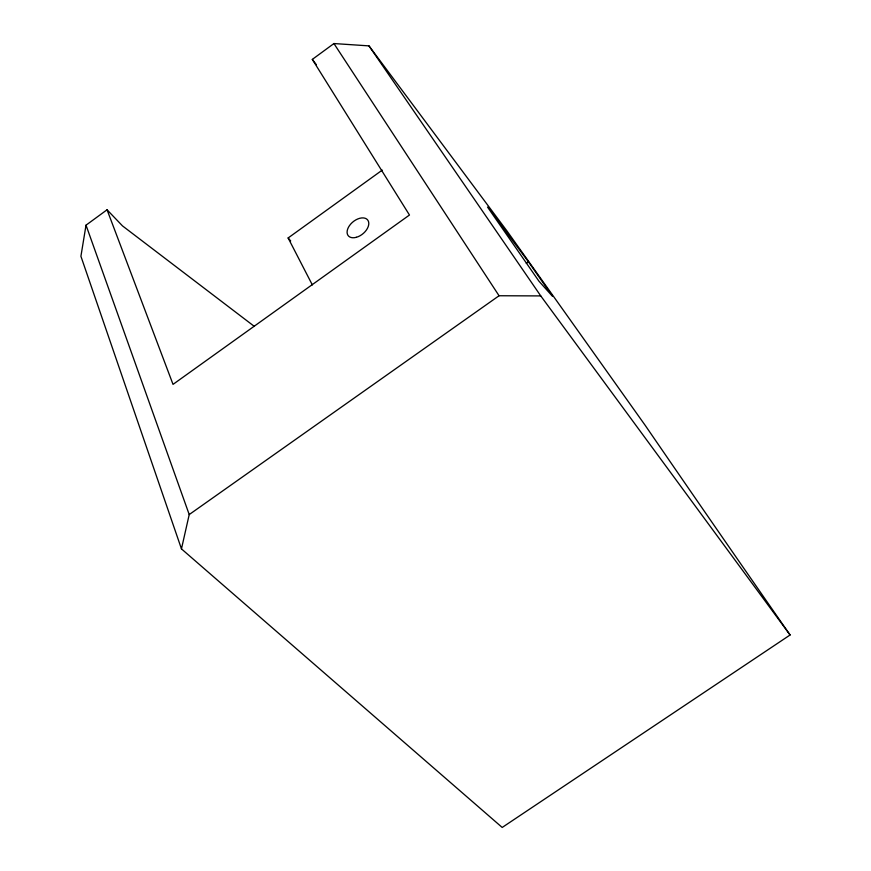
<?xml version="1.0" encoding="UTF-8"?>
<svg xmlns="http://www.w3.org/2000/svg" width="871" height="871" viewBox="0 0 871 871"><rect width="100%" height="100%" fill="white"/><g stroke="black" fill="none" stroke-linecap="round" stroke-linejoin="round"><path stroke-width="1.31" d="M86.022 225.175L80.916 256.281L181.462 548.893L502.197 827.45L790.084 634.981L780.688 621.437A2114.538 11.247 54.8 0 1 645.248 425.429L507.227 231.316L368.977 45.88L333.931 43.55L312.319 59.402L409.468 215.028L173.024 384.372L107.057 209.78L86.022 225.175L189.214 514.565L181.462 548.893M312.33 284.904L288.127 237.968L382.26 170.106M526.269 263.336L528.447 261.79L552.497 296.325L538.953 281.191L487.52 207.058L528.447 261.79M189.214 514.565L499.061 295.748L540.749 295.911L790.084 634.981M254.441 326.473L122.495 225.905L107.057 209.78M288.127 237.968L290.685 240.919M312.319 59.402L316.325 64.65M368.977 45.88L540.749 295.911M333.931 43.55L499.061 295.748M356.315 237.315A12.499 7.752 -39.3 0 0 368.041 220.515A12.499 7.752 -39.3 0 0 349.456 225.654A12.499 7.752 -39.3 0 0 356.315 237.315"/></g></svg>
